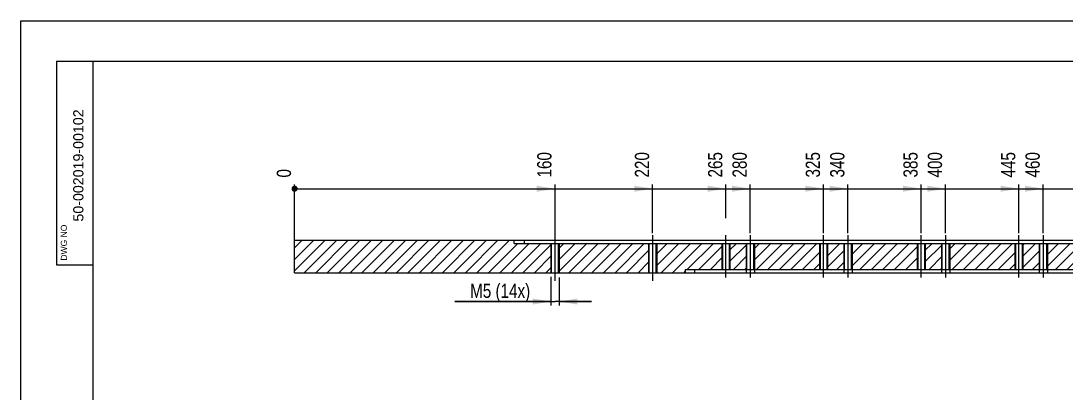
# Model space of a CAD drawing. Header units: millimetres. Extents: x 0 to 1931, y -333 to 836.
# Drawn here: x 0 to 256.9, y 328.6 to 420 of the extents above; entities that cross this region are included whole.
import ezdxf

# ---------------------------------------------------------------- set-up
doc = ezdxf.new("R2010")
doc.units = ezdxf.units.MM
doc.header["$LTSCALE"] = 32.67
doc.linetypes.add('CENTER', pattern=[0.6, 0.375, -0.075, 0.075, -0.075])
doc.layers.get('0').update_dxf_attribs({"linetype": 'CONTINUOUS'})
doc.layers.add('DEFAULT_1', color=7, linetype='CENTER')
doc.styles.get("Standard").update_dxf_attribs({"font": 'txt', "width": 0.8})
doc.styles.add('TEXTSTYLE_2', font='arial.ttf')
doc.dimstyles.new('DIMSTYLE_15', dxfattribs={"dimtxt": 3.5, "dimasz": 4.5, "dimexe": 1, "dimexo": 0.5, "dimgap": 0.875, "dimtad": 0, "dimtih": 1, "dimtoh": 1, "dimlfac": 2.5, "dimdsep": 46, "dimtxsty": 'STANDARD', "dimblk": '_FILLED', "dimblk1": '_FILLED', "dimblk2": '_FILLED', "dimcen": 0.09, "dimazin": 2, "dimtp": 0.1, "dimtm": 0.1, "dimtfac": 1, "dimtofl": 0, "dimtmove": 0, "dimatfit": 3, "dimldrblk": '_FILLED', "dimfxl": 1, "dimtolj": 1, "dimarcsym": 0})
doc.dimstyles.new('DIMSTYLE_4', dxfattribs={"dimtxt": 3.5, "dimasz": 4.5, "dimexe": 1, "dimexo": 0.5, "dimgap": 0.875, "dimtad": 0, "dimtih": 1, "dimtoh": 1, "dimlfac": 2.5, "dimdsep": 46, "dimtxsty": 'STANDARD', "dimblk": '_FILLED', "dimblk1": '_FILLED', "dimblk2": '_FILLED', "dimcen": 0.09, "dimazin": 2, "dimtp": 0.5, "dimtm": 0.5, "dimtfac": 1, "dimtofl": 0, "dimtmove": 0, "dimatfit": 3, "dimldrblk": '_FILLED', "dimfxl": 1, "dimtolj": 1, "dimarcsym": 0})
doc.dimstyles.new('DIMSTYLE_5', dxfattribs={"dimtxt": 3.5, "dimasz": 4.5, "dimexe": 1, "dimexo": 0.5, "dimgap": 0.875, "dimtad": 0, "dimtih": 1, "dimtoh": 1, "dimlfac": 2.5, "dimdsep": 46, "dimtxsty": 'STANDARD', "dimblk": '_FILLED', "dimblk1": '_FILLED', "dimblk2": '_FILLED', "dimcen": 0.09, "dimazin": 2, "dimtp": 0.8, "dimtm": 0.8, "dimtfac": 1, "dimtofl": 0, "dimtmove": 0, "dimatfit": 3, "dimldrblk": '_FILLED', "dimfxl": 1, "dimtolj": 1, "dimarcsym": 0})
doc.dimstyles.new('DIMSTYLE_8', dxfattribs={"dimtxt": 3.5, "dimasz": 4.5, "dimexe": 1, "dimexo": 0.5, "dimgap": 0.875, "dimtad": 1, "dimlfac": 2.5, "dimdsep": 46, "dimtxsty": 'STANDARD', "dimblk": '_FILLED', "dimblk1": '_FILLED', "dimblk2": '_FILLED', "dimcen": 0.09, "dimazin": 2, "dimtp": 0.1, "dimtm": 0.1, "dimtfac": 1, "dimtofl": 0, "dimtmove": 0, "dimatfit": 3, "dimldrblk": '_FILLED', "dimfxl": 1, "dimtolj": 1, "dimarcsym": 0})

# ---------------------------------------------------------------- blocks, each defined once
blk = doc.blocks.new('_FILLED')
at = {"color": 0, "linetype": 'BYBLOCK'}
blk.add_solid([(0, 0), (-1, 0.167), (-1, -0.167)], dxfattribs=at)
blk = doc.blocks.new('*D12')
at = {"color": 2, "linetype": 'CONTINUOUS'}
for p, q in [((330.6, 366.14), (330.6, 376.98)), ((330.6, 376.98), (330.6, 365.74)), ((121.76, 366.14), (331.6, 366.14)), ((121.76, 365.34), (331.6, 365.34)), ((330.6, 357.34), (330.6, 365.74)), ((330.6, 365.34), (330.6, 357.34))]:
    blk.add_line(p, q, dxfattribs=at)
at = {"color": 2, "linetype": 'CONTINUOUS', "xscale": 4.5, "yscale": 4.5, "zscale": 4.5}
for p, rotation in [((330.6, 366.14), 270), ((330.6, 365.34), 90)]:
    blk.add_blockref('_FILLED', p, dxfattribs=dict(at, rotation=rotation))
at = {"color": 2, "linetype": 'CONTINUOUS', "insert": (326.22, 374.23), "char_height": 3.5, "width": 4.125, "attachment_point": 1, "rotation": 90, "line_spacing_factor": 0.9}
blk.add_mtext('2', dxfattribs=at)
blk = doc.blocks.new('*D18')
at = {"color": 2, "linetype": 'CONTINUOUS'}
blk.add_line((131.26, 365.84), (131.26, 379.77), dxfattribs=at)
at = {"color": 2, "linetype": 'CONTINUOUS', "insert": (126.88, 381.52), "char_height": 3.5, "width": 11.25, "attachment_point": 1, "rotation": 90, "line_spacing_factor": 0.9}
blk.add_mtext('160', dxfattribs=at)
blk = doc.blocks.new('*D19')
at = {"color": 2, "linetype": 'CONTINUOUS'}
for p, q in [((130.26, 357.1), (130.26, 350.06)), ((132.26, 356.92), (132.26, 350.06)), ((130.26, 351.06), (106.67, 351.06)), ((106.67, 351.06), (131.26, 351.06)), ((140.26, 351.06), (131.26, 351.06)), ((132.26, 351.06), (140.26, 351.06))]:
    blk.add_line(p, q, dxfattribs=at)
at = {"color": 2, "linetype": 'CONTINUOUS', "xscale": 4.5, "yscale": 4.5, "zscale": 4.5}
blk.add_blockref('_FILLED', (130.26, 351.06), dxfattribs=at)
at = {"color": 2, "linetype": 'CONTINUOUS', "xscale": 4.5, "yscale": 4.5, "zscale": 4.5, "rotation": 180}
blk.add_blockref('_FILLED', (132.26, 351.06), dxfattribs=at)
at = {"color": 2, "linetype": 'CONTINUOUS', "insert": (125.17, 355.44), "char_height": 3.5, "width": 27.75, "attachment_point": 3, "line_spacing_factor": 0.9}
blk.add_mtext('M5 (14x)', dxfattribs=at)
blk = doc.blocks.new('*D20')
at = {"color": 2, "linetype": 'CONTINUOUS'}
for p, q in [((346.75, 358.94), (346.75, 366.94)), ((346.75, 366.94), (346.75, 358.54)), ((163.76, 358.94), (347.75, 358.94)), ((163.76, 358.14), (347.75, 358.14)), ((346.75, 348.98), (346.75, 358.54)), ((346.75, 358.14), (346.75, 348.98))]:
    blk.add_line(p, q, dxfattribs=at)
at = {"color": 2, "linetype": 'CONTINUOUS', "xscale": 4.5, "yscale": 4.5, "zscale": 4.5}
for p, rotation in [((346.75, 358.94), 270), ((346.75, 358.14), 90)]:
    blk.add_blockref('_FILLED', p, dxfattribs=dict(at, rotation=rotation))
at = {"color": 2, "linetype": 'CONTINUOUS', "insert": (342.38, 351.73), "char_height": 3.5, "width": 4.125, "attachment_point": 3, "rotation": 90, "line_spacing_factor": 0.9}
blk.add_mtext('2', dxfattribs=at)
blk = doc.blocks.new('*D21')
at = {"color": 2, "linetype": 'CONTINUOUS'}
blk.add_line((173.26, 371.51), (173.26, 379.77), dxfattribs=at)
at = {"color": 2, "linetype": 'CONTINUOUS', "insert": (168.88, 381.52), "char_height": 3.5, "width": 12, "attachment_point": 1, "rotation": 90, "line_spacing_factor": 0.9}
blk.add_mtext('265', dxfattribs=at)
blk = doc.blocks.new('*D27')
at = {"color": 2, "linetype": 'CONTINUOUS'}
blk.add_line((332.26, 227.99), (332.26, 313.86), dxfattribs=at)
at = {"color": 2, "linetype": 'CONTINUOUS', "insert": (327.88, 315.61), "char_height": 3.5, "width": 19.125, "attachment_point": 1, "rotation": 90, "line_spacing_factor": 0.9}
blk.add_mtext('662.5', dxfattribs=at)
blk = doc.blocks.new('*D30')
at = {"color": 2, "linetype": 'CONTINUOUS'}
blk.add_line((326.66, 231.79), (326.66, 313.86), dxfattribs=at)
at = {"color": 2, "linetype": 'CONTINUOUS', "insert": (322.28, 315.61), "char_height": 3.5, "width": 19.125, "attachment_point": 1, "rotation": 90, "line_spacing_factor": 0.9}
blk.add_mtext('648.5', dxfattribs=at)
blk = doc.blocks.new('*D102')
at = {"color": 2, "linetype": 'CONTINUOUS'}
blk.add_line((155.26, 367.84), (155.26, 379.77), dxfattribs=at)
at = {"color": 2, "linetype": 'CONTINUOUS', "insert": (150.88, 381.52), "char_height": 3.5, "width": 12.375, "attachment_point": 1, "rotation": 90, "line_spacing_factor": 0.9}
blk.add_mtext('220', dxfattribs=at)
blk = doc.blocks.new('*D103')
at = {"color": 2, "linetype": 'CONTINUOUS'}
blk.add_line((67.26, 365.84), (67.26, 379.77), dxfattribs=at)
at = {"color": 2, "linetype": 'CONTINUOUS', "insert": (62.88, 381.52), "char_height": 3.5, "width": 4.125, "attachment_point": 1, "rotation": 90, "line_spacing_factor": 0.9}
blk.add_mtext('0', dxfattribs=at)
blk = doc.blocks.new('*D104')
at = {"color": 2, "linetype": 'CONTINUOUS'}
blk.add_line((179.26, 367.84), (179.26, 379.77), dxfattribs=at)
at = {"color": 2, "linetype": 'CONTINUOUS', "insert": (174.88, 381.52), "char_height": 3.5, "width": 12.375, "attachment_point": 1, "rotation": 90, "line_spacing_factor": 0.9}
blk.add_mtext('280', dxfattribs=at)
blk = doc.blocks.new('*D105')
at = {"color": 2, "linetype": 'CONTINUOUS'}
blk.add_line((197.26, 367.84), (197.26, 379.77), dxfattribs=at)
at = {"color": 2, "linetype": 'CONTINUOUS', "insert": (192.88, 381.52), "char_height": 3.5, "width": 11.625, "attachment_point": 1, "rotation": 90, "line_spacing_factor": 0.9}
blk.add_mtext('325', dxfattribs=at)
blk = doc.blocks.new('*D106')
at = {"color": 2, "linetype": 'CONTINUOUS'}
blk.add_line((203.26, 367.84), (203.26, 379.77), dxfattribs=at)
at = {"color": 2, "linetype": 'CONTINUOUS', "insert": (198.88, 381.52), "char_height": 3.5, "width": 12, "attachment_point": 1, "rotation": 90, "line_spacing_factor": 0.9}
blk.add_mtext('340', dxfattribs=at)
blk = doc.blocks.new('*D107')
at = {"color": 2, "linetype": 'CONTINUOUS'}
blk.add_line((221.26, 367.84), (221.26, 379.77), dxfattribs=at)
at = {"color": 2, "linetype": 'CONTINUOUS', "insert": (216.88, 381.52), "char_height": 3.5, "width": 11.625, "attachment_point": 1, "rotation": 90, "line_spacing_factor": 0.9}
blk.add_mtext('385', dxfattribs=at)
blk = doc.blocks.new('*D108')
at = {"color": 2, "linetype": 'CONTINUOUS'}
blk.add_line((227.26, 367.84), (227.26, 379.77), dxfattribs=at)
at = {"color": 2, "linetype": 'CONTINUOUS', "insert": (222.88, 381.52), "char_height": 3.5, "width": 12.375, "attachment_point": 1, "rotation": 90, "line_spacing_factor": 0.9}
blk.add_mtext('400', dxfattribs=at)
blk = doc.blocks.new('*D109')
at = {"color": 2, "linetype": 'CONTINUOUS'}
blk.add_line((245.26, 367.84), (245.26, 379.77), dxfattribs=at)
at = {"color": 2, "linetype": 'CONTINUOUS', "insert": (240.88, 381.52), "char_height": 3.5, "width": 12, "attachment_point": 1, "rotation": 90, "line_spacing_factor": 0.9}
blk.add_mtext('445', dxfattribs=at)
blk = doc.blocks.new('*D110')
at = {"color": 2, "linetype": 'CONTINUOUS'}
blk.add_line((251.26, 367.84), (251.26, 379.77), dxfattribs=at)
at = {"color": 2, "linetype": 'CONTINUOUS', "insert": (246.88, 381.52), "char_height": 3.5, "width": 12.375, "attachment_point": 1, "rotation": 90, "line_spacing_factor": 0.9}
blk.add_mtext('460', dxfattribs=at)
blk = doc.blocks.new('*D111')
at = {"color": 2, "linetype": 'CONTINUOUS'}
blk.add_line((269.26, 367.84), (269.26, 379.77), dxfattribs=at)
at = {"color": 2, "linetype": 'CONTINUOUS', "insert": (264.88, 381.52), "char_height": 3.5, "width": 11.625, "attachment_point": 1, "rotation": 90, "line_spacing_factor": 0.9}
blk.add_mtext('505', dxfattribs=at)
blk = doc.blocks.new('*D112')
at = {"color": 2, "linetype": 'CONTINUOUS'}
blk.add_line((275.26, 367.84), (275.26, 379.77), dxfattribs=at)
at = {"color": 2, "linetype": 'CONTINUOUS', "insert": (270.88, 381.52), "char_height": 3.5, "width": 12, "attachment_point": 1, "rotation": 90, "line_spacing_factor": 0.9}
blk.add_mtext('520', dxfattribs=at)
blk = doc.blocks.new('*D113')
at = {"color": 2, "linetype": 'CONTINUOUS'}
blk.add_line((413.26, 368.64), (413.26, 379.77), dxfattribs=at)
at = {"color": 2, "linetype": 'CONTINUOUS', "insert": (408.88, 381.52), "char_height": 3.5, "width": 12, "attachment_point": 1, "rotation": 90, "line_spacing_factor": 0.9}
blk.add_mtext('865', dxfattribs=at)
blk = doc.blocks.new('*D114')
at = {"color": 2, "linetype": 'CONTINUOUS'}
blk.add_line((437.26, 368.64), (437.26, 379.77), dxfattribs=at)
at = {"color": 2, "linetype": 'CONTINUOUS', "insert": (432.88, 381.52), "char_height": 3.5, "width": 12, "attachment_point": 1, "rotation": 90, "line_spacing_factor": 0.9}
blk.add_mtext('925', dxfattribs=at)
blk = doc.blocks.new('*D127')
at = {"color": 2, "linetype": 'CONTINUOUS'}
blk.add_line((260.26, 284.99), (260.26, 313.86), dxfattribs=at)
at = {"color": 2, "linetype": 'CONTINUOUS', "insert": (255.88, 315.61), "char_height": 3.5, "width": 19.125, "attachment_point": 1, "rotation": 90, "line_spacing_factor": 0.9}
blk.add_mtext('482.5', dxfattribs=at)
blk = doc.blocks.new('RAZITKO_A3_BL0', base_point=(294.84, 205.02))
at = {"color": 2, "linetype": 'CONTINUOUS', "style": 'TEXTSTYLE_2'}
blk.add_text('50-002019-00102', height=2.5, rotation=90, dxfattribs=at).set_placement((15.36, 370.69))

msp = doc.modelspace()

# ---------------------------------------------------------------- hatches: boundary and pattern name
at = {"linetype": 'CONTINUOUS'}
h = msp.add_hatch(dxfattribs=at)
h.set_pattern_fill('A', color=2, scale=2, angle=45, style=0, pattern_type=0)
h.set_pattern_definition([(45, (0, 0), (-1.4142136, 1.4142136), [])])
edge = h.paths.add_edge_path()
edge.add_line((67.2586, 358.1389), (130.4186, 358.1389))
edge.add_line((67.2586, 358.1389), (67.2586, 366.1389))
edge.add_line((67.2586, 366.1389), (121.2586, 366.1389))
edge.add_line((121.2586, 365.3389), (121.2586, 366.1389))
edge.add_line((121.2586, 365.3389), (130.4186, 365.3389))
edge.add_line((130.4186, 358.1389), (130.4186, 365.3389))
edge = h.paths.add_edge_path()
edge.add_line((132.0986, 358.1389), (154.4186, 358.1389))
edge.add_line((132.0986, 358.1389), (132.0986, 365.3389))
edge.add_line((132.0986, 365.3389), (154.4186, 365.3389))
edge.add_line((154.4186, 358.1389), (154.4186, 365.3389))
edge = h.paths.add_edge_path()
edge.add_line((156.0986, 358.1389), (163.2586, 358.1389))
edge.add_line((156.0986, 358.1389), (156.0986, 365.3389))
edge.add_line((156.0986, 365.3389), (172.4186, 365.3389))
edge.add_line((172.4186, 365.3389), (172.4186, 358.9389))
edge.add_line((163.2586, 358.9389), (172.4186, 358.9389))
edge.add_line((163.2586, 358.9389), (163.2586, 358.1389))
edge = h.paths.add_edge_path()
edge.add_line((447.2586, 358.1389), (502.8586, 358.1389))
edge.add_line((447.2586, 358.9389), (447.2586, 358.1389))
edge.add_line((438.0986, 358.9389), (447.2586, 358.9389))
edge.add_line((438.0986, 366.1389), (438.0986, 358.9389))
edge.add_line((438.0986, 366.1389), (502.8586, 366.1389))
edge.add_line((502.8586, 366.1389), (503.2586, 365.7389))
edge.add_line((503.2586, 358.5389), (503.2586, 365.7389))
edge.add_line((502.8586, 358.1389), (503.2586, 358.5389))
edge = h.paths.add_edge_path()
edge.add_line((406.2586, 366.1389), (412.4186, 366.1389))
edge.add_line((412.4186, 366.1389), (412.4186, 358.9389))
edge.add_line((406.0586, 358.9389), (412.4186, 358.9389))
edge.add_line((406.0586, 358.9389), (406.0586, 365.9389))
edge.add_line((406.2586, 366.1389), (406.0586, 365.9389))
edge = h.paths.add_edge_path()
edge.add_line((414.0986, 366.1389), (436.4186, 366.1389))
edge.add_line((436.4186, 366.1389), (436.4186, 358.9389))
edge.add_line((414.0986, 358.9389), (436.4186, 358.9389))
edge.add_line((414.0986, 366.1389), (414.0986, 358.9389))
edge = h.paths.add_edge_path()
edge.add_line((290.0586, 358.9389), (290.0586, 365.3389))
edge.add_line((276.0986, 358.9389), (290.0586, 358.9389))
edge.add_line((276.0986, 358.9389), (276.0986, 365.3389))
edge.add_line((276.0986, 365.3389), (290.0586, 365.3389))
edge = h.paths.add_edge_path()
edge.add_line((174.0986, 365.3389), (178.4186, 365.3389))
edge.add_line((178.4186, 358.9389), (178.4186, 365.3389))
edge.add_line((174.0986, 358.9389), (178.4186, 358.9389))
edge.add_line((174.0986, 365.3389), (174.0986, 358.9389))
edge = h.paths.add_edge_path()
edge.add_line((180.0986, 365.3389), (196.4186, 365.3389))
edge.add_line((196.4186, 365.3389), (196.4186, 358.9389))
edge.add_line((180.0986, 358.9389), (196.4186, 358.9389))
edge.add_line((180.0986, 358.9389), (180.0986, 365.3389))
edge = h.paths.add_edge_path()
edge.add_line((198.0986, 365.3389), (202.4186, 365.3389))
edge.add_line((202.4186, 358.9389), (202.4186, 365.3389))
edge.add_line((198.0986, 358.9389), (202.4186, 358.9389))
edge.add_line((198.0986, 365.3389), (198.0986, 358.9389))
edge = h.paths.add_edge_path()
edge.add_line((204.0986, 365.3389), (220.4186, 365.3389))
edge.add_line((220.4186, 365.3389), (220.4186, 358.9389))
edge.add_line((204.0986, 358.9389), (220.4186, 358.9389))
edge.add_line((204.0986, 358.9389), (204.0986, 365.3389))
edge = h.paths.add_edge_path()
edge.add_line((222.0986, 365.3389), (226.4186, 365.3389))
edge.add_line((226.4186, 358.9389), (226.4186, 365.3389))
edge.add_line((222.0986, 358.9389), (226.4186, 358.9389))
edge.add_line((222.0986, 365.3389), (222.0986, 358.9389))
edge = h.paths.add_edge_path()
edge.add_line((228.0986, 365.3389), (244.4186, 365.3389))
edge.add_line((244.4186, 365.3389), (244.4186, 358.9389))
edge.add_line((228.0986, 358.9389), (244.4186, 358.9389))
edge.add_line((228.0986, 358.9389), (228.0986, 365.3389))
edge = h.paths.add_edge_path()
edge.add_line((246.0986, 365.3389), (250.4186, 365.3389))
edge.add_line((250.4186, 358.9389), (250.4186, 365.3389))
edge.add_line((246.0986, 358.9389), (250.4186, 358.9389))
edge.add_line((246.0986, 365.3389), (246.0986, 358.9389))
edge = h.paths.add_edge_path()
edge.add_line((252.0986, 365.3389), (268.4186, 365.3389))
edge.add_line((268.4186, 365.3389), (268.4186, 358.9389))
edge.add_line((252.0986, 358.9389), (268.4186, 358.9389))
edge.add_line((252.0986, 358.9389), (252.0986, 365.3389))
edge = h.paths.add_edge_path()
edge.add_line((270.0986, 365.3389), (274.4186, 365.3389))
edge.add_line((274.4186, 358.9389), (274.4186, 365.3389))
edge.add_line((270.0986, 358.9389), (274.4186, 358.9389))
edge.add_line((270.0986, 365.3389), (270.0986, 358.9389))

# ---------------------------------------------------------------- linework, layer by layer
at = {"color": 7, "linetype": 'CONTINUOUS'}
for p, q in [((0, 0), (0, 420)), ((0, 420), (594, 420)), ((8.7839, 410.0844), (8.7839, 360.0844)), ((8.7839, 410.0844), (583.2088, 410.0844)), ((17.7839, 9.2343), (17.7839, 410.0844)), ((67.2586, 358.1389), (67.2586, 366.1389)), ((67.2586, 366.1389), (502.8586, 366.1389)), ((121.2586, 365.3389), (121.2586, 366.1389)), ((121.2586, 365.3389), (290.0586, 365.3389)), ((130.4186, 358.1389), (130.4186, 365.3389)), ((132.0986, 358.1389), (132.0986, 365.3389)), ((154.4186, 358.1389), (154.4186, 365.3389)), ((156.0986, 358.1389), (156.0986, 365.3389)), ((172.4186, 365.3389), (172.4186, 358.9389)), ((174.0986, 365.3389), (174.0986, 358.9389)), ((178.4186, 358.9389), (178.4186, 365.3389)), ((180.0986, 358.9389), (180.0986, 365.3389)), ((196.4186, 365.3389), (196.4186, 358.9389)), ((198.0986, 365.3389), (198.0986, 358.9389)), ((202.4186, 358.9389), (202.4186, 365.3389)), ((204.0986, 358.9389), (204.0986, 365.3389)), ((220.4186, 365.3389), (220.4186, 358.9389)), ((222.0986, 365.3389), (222.0986, 358.9389)), ((226.4186, 358.9389), (226.4186, 365.3389)), ((228.0986, 358.9389), (228.0986, 365.3389)), ((244.4186, 365.3389), (244.4186, 358.9389)), ((246.0986, 365.3389), (246.0986, 358.9389)), ((250.4186, 358.9389), (250.4186, 365.3389)), ((252.0986, 358.9389), (252.0986, 365.3389)), ((8.7839, 360.0844), (17.7839, 360.0844)), ((67.2586, 358.1389), (502.8586, 358.1389)), ((163.2586, 358.9389), (163.2586, 358.1389)), ((163.2586, 358.9389), (290.0586, 358.9389))]:
    msp.add_line(p, q, dxfattribs=at)
at = {"color": 2, "linetype": 'CONTINUOUS'}
for p, q in [((67.2586, 378.7696), (437.2586, 378.7696)), ((130.2586, 365.3389), (130.2586, 358.1389)), ((132.2586, 365.3389), (132.2586, 358.1389)), ((154.2586, 365.3389), (154.2586, 358.1389)), ((156.2586, 365.3389), (156.2586, 358.1389)), ((172.2586, 365.3389), (172.2586, 358.9389)), ((174.2586, 365.3389), (174.2586, 358.9389)), ((178.2586, 365.3389), (178.2586, 358.1389)), ((180.2586, 365.3389), (180.2586, 358.1389)), ((196.2586, 365.3389), (196.2586, 358.9389)), ((198.2586, 365.3389), (198.2586, 358.9389)), ((202.2586, 365.3389), (202.2586, 358.1389)), ((204.2586, 365.3389), (204.2586, 358.1389)), ((220.2586, 365.3389), (220.2586, 358.9389)), ((222.2586, 365.3389), (222.2586, 358.9389)), ((226.2586, 365.3389), (226.2586, 358.1389)), ((228.2586, 365.3389), (228.2586, 358.1389)), ((244.2586, 365.3389), (244.2586, 358.9389)), ((246.2586, 365.3389), (246.2586, 358.9389)), ((250.2586, 365.3389), (250.2586, 358.1389)), ((252.2586, 365.3389), (252.2586, 358.1389))]:
    msp.add_line(p, q, dxfattribs=at)
at = {"color": 9, "linetype": 'CONTINUOUS'}
for p, q in [((123.6586, 366.1389), (123.6586, 365.3389)), ((165.6586, 358.1389), (165.6586, 358.9389))]:
    msp.add_line(p, q, dxfattribs=at)
at = {"color": 2, "linetype": 'CONTINUOUS', "const_width": 0.75}
msp.add_lwpolyline([(66.8836, 378.7696, 1), (67.6336, 378.7696, 1)], format="xyb", close=True, dxfattribs=at)
msp.add_lwpolyline([(66.8836, 378.7696, 1), (67.6336, 378.7696, 1)], format="xyb", close=True, dxfattribs=at)
msp.add_lwpolyline([(66.8836, 378.7696, 1), (67.6336, 378.7696, 1)], format="xyb", close=True, dxfattribs=at)
msp.add_lwpolyline([(66.8836, 378.7696, 1), (67.6336, 378.7696, 1)], format="xyb", close=True, dxfattribs=at)
msp.add_lwpolyline([(66.8836, 378.7696, 1), (67.6336, 378.7696, 1)], format="xyb", close=True, dxfattribs=at)
msp.add_lwpolyline([(66.8836, 378.7696, 1), (67.6336, 378.7696, 1)], format="xyb", close=True, dxfattribs=at)
msp.add_lwpolyline([(66.8836, 378.7696, 1), (67.6336, 378.7696, 1)], format="xyb", close=True, dxfattribs=at)
msp.add_lwpolyline([(66.8836, 378.7696, 1), (67.6336, 378.7696, 1)], format="xyb", close=True, dxfattribs=at)
msp.add_lwpolyline([(66.8836, 378.7696, 1), (67.6336, 378.7696, 1)], format="xyb", close=True, dxfattribs=at)
msp.add_lwpolyline([(66.8836, 378.7696, 1), (67.6336, 378.7696, 1)], format="xyb", close=True, dxfattribs=at)
msp.add_lwpolyline([(66.8836, 378.7696, 1), (67.6336, 378.7696, 1)], format="xyb", close=True, dxfattribs=at)
msp.add_lwpolyline([(66.8836, 378.7696, 1), (67.6336, 378.7696, 1)], format="xyb", close=True, dxfattribs=at)
msp.add_lwpolyline([(66.8836, 378.7696, 1), (67.6336, 378.7696, 1)], format="xyb", close=True, dxfattribs=at)
msp.add_lwpolyline([(66.8836, 378.7696, 1), (67.6336, 378.7696, 1)], format="xyb", close=True, dxfattribs=at)
at = {"color": 2, "linetype": 'CONTINUOUS'}
for points in [[(131.2586, 378.7696), (126.7586, 378.0196), (126.7586, 379.5196)], [(155.2586, 378.7696), (150.7586, 378.0196), (150.7586, 379.5196)], [(173.2586, 378.7696), (168.7586, 378.0196), (168.7586, 379.5196)], [(179.2586, 378.7696), (174.7586, 378.0196), (174.7586, 379.5196)], [(197.2586, 378.7696), (192.7586, 378.0196), (192.7586, 379.5196)], [(203.2586, 378.7696), (198.7586, 378.0196), (198.7586, 379.5196)], [(221.2586, 378.7696), (216.7586, 378.0196), (216.7586, 379.5196)], [(227.2586, 378.7696), (222.7586, 378.0196), (222.7586, 379.5196)], [(245.2586, 378.7696), (240.7586, 378.0196), (240.7586, 379.5196)], [(251.2586, 378.7696), (246.7586, 378.0196), (246.7586, 379.5196)]]:
    msp.add_solid(points, dxfattribs=at)
at = {"layer": 'DEFAULT_1', "color": 7, "linetype": 'CENTER'}
for p, q in [((131.2586, 367.3389), (131.2586, 356.1389)), ((155.2586, 367.3389), (155.2586, 356.1389)), ((173.2586, 356.9389), (173.2586, 367.3389)), ((179.2586, 367.3389), (179.2586, 356.9389)), ((197.2586, 356.9389), (197.2586, 367.3389)), ((203.2586, 367.3389), (203.2586, 356.9389)), ((221.2586, 356.9389), (221.2586, 367.3389)), ((227.2586, 367.3389), (227.2586, 356.9389)), ((245.2586, 356.9389), (245.2586, 367.3389)), ((251.2586, 367.3389), (251.2586, 356.9389))]:
    msp.add_line(p, q, dxfattribs=at)

# ---------------------------------------------------------------- block references
at = {"color": 2, "linetype": 'CONTINUOUS'}
msp.add_blockref('RAZITKO_A3_BL0', (294.8395, 205.0199), dxfattribs=at)

# ---------------------------------------------------------------- texts
at = {"color": 2, "linetype": 'CONTINUOUS', "insert": (9.81, 361.1006), "char_height": 1.5, "width": 8.832714, "attachment_point": 1, "rotation": 90, "line_spacing_factor": 0.9, "style": 'TEXTSTYLE_2'}
msp.add_mtext('\\Q-0.018985;DWG NO', dxfattribs=at)

# ---------------------------------------------------------------- dimensions: what is measured, and where the dimension line sits
at = {"color": 2, "linetype": 'CONTINUOUS'}
for feature_location, offset, origin, dimstyle, picture, middle in [((155.2586, 367.8389), (0, 11.9307), (67.2586, 366.1389), 'DIMSTYLE_4', '*D102', (152.6336, 385.1445)), ((179.2586, 367.8389), (0, 11.9307), (67.2586, 367.3389), 'DIMSTYLE_4', '*D104', (176.6336, 385.1446)), ((227.2586, 367.8389), (0, 11.9307), (67.2586, 367.3389), 'DIMSTYLE_4', '*D108', (224.6336, 385.1446)), ((251.2586, 367.8389), (0, 11.9307), (67.2586, 367.3389), 'DIMSTYLE_5', '*D110', (248.6336, 385.1446)), ((173.2586, 371.5103), (0, 8.2593), (67.2586, 358.9389), 'DIMSTYLE_4', '*D21', (170.6336, 385.0196)), ((203.2586, 367.8389), (0, 11.9307), (67.2586, 367.3389), 'DIMSTYLE_4', '*D106', (200.6336, 385.0195)), ((245.2586, 367.8389), (0, 11.9307), (67.2586, 367.3389), 'DIMSTYLE_5', '*D109', (242.6336, 385.0196)), ((275.2586, 367.8389), (0, 11.9307), (67.2586, 367.3389), 'DIMSTYLE_5', '*D112', (272.6336, 385.0196)), ((413.2586, 368.6389), (0, 11.1307), (67.2586, 368.1389), 'DIMSTYLE_5', '*D113', (410.6336, 385.0195)), ((437.2586, 368.6389), (0, 11.1307), (67.2586, 368.1389), 'DIMSTYLE_5', '*D114', (434.6336, 385.0196)), ((197.2586, 367.8389), (0, 11.9307), (67.2586, 367.3389), 'DIMSTYLE_4', '*D105', (194.6336, 384.8945)), ((221.2586, 367.8389), (0, 11.9307), (67.2586, 367.3389), 'DIMSTYLE_4', '*D107', (218.6336, 384.8946)), ((269.2586, 367.8389), (0, 11.9307), (67.2586, 367.3389), 'DIMSTYLE_5', '*D111', (266.6336, 384.8946)), ((131.2586, 365.8389), (0, 13.9307), (67.2586, 365.3389), 'DIMSTYLE_4', '*D18', (128.6336, 384.7696)), ((67.2585547921, 365.8388899154), (0, 13.9306642109), (67.2585547921, 365.3388899154), 'DIMSTYLE_15', '*D103', (64.6335554515, 382.3945556163)), ((332.2586, 227.9867), (0, 85.8726), (67.2586, 227.4867), 'DIMSTYLE_5', '*D27', (329.6336, 321.4843)), ((326.6586, 231.7867), (0, 82.0726), (67.2586, 231.2867), 'DIMSTYLE_5', '*D30', (324.0336, 321.4843)), ((260.2586, 284.9867), (0, 28.8726), (67.2586, 293.8867), 'DIMSTYLE_5', '*D127', (257.6336, 321.4843))]:
    dim = msp.add_ordinate_dim(feature_location=feature_location, offset=offset, dtype=1, origin=origin, dimstyle=dimstyle, override={"dimtad": 1, "dimtih": 0, "dimtoh": 0}, dxfattribs=at)
    dim.commit()
    dim.dimension.update_dxf_attribs({"geometry": picture, "text_midpoint": middle})
for base, p1, p2, angle, picture, middle in [((330.5972, 365.3389), (121.2586, 366.1389), (121.2586, 365.3389), 270, '*D12', (330.5972, 375.1016)), ((346.7529, 358.9389), (163.2586, 358.1389), (163.2586, 358.9389), 90, '*D20', (346.7529, 349.8564))]:
    dim = msp.add_linear_dim(base=base, p1=p1, p2=p2, angle=angle, dimstyle='DIMSTYLE_8', dxfattribs=at)
    dim.commit()
    dim.dimension.update_dxf_attribs({"geometry": picture, "text_midpoint": middle, "dimtype": 160})
dim = msp.add_linear_dim(base=(132.2586, 351.0606), p1=(130.2586, 357.5959), p2=(132.2586, 357.4179), text='M<> (14x)', dimstyle='DIMSTYLE_8', dxfattribs=at)
dim.commit()
dim.dimension.update_dxf_attribs({"geometry": '*D19', "text_midpoint": (115.9246, 351.0606), "dimtype": 160})

doc.saveas('drawing.dxf')
